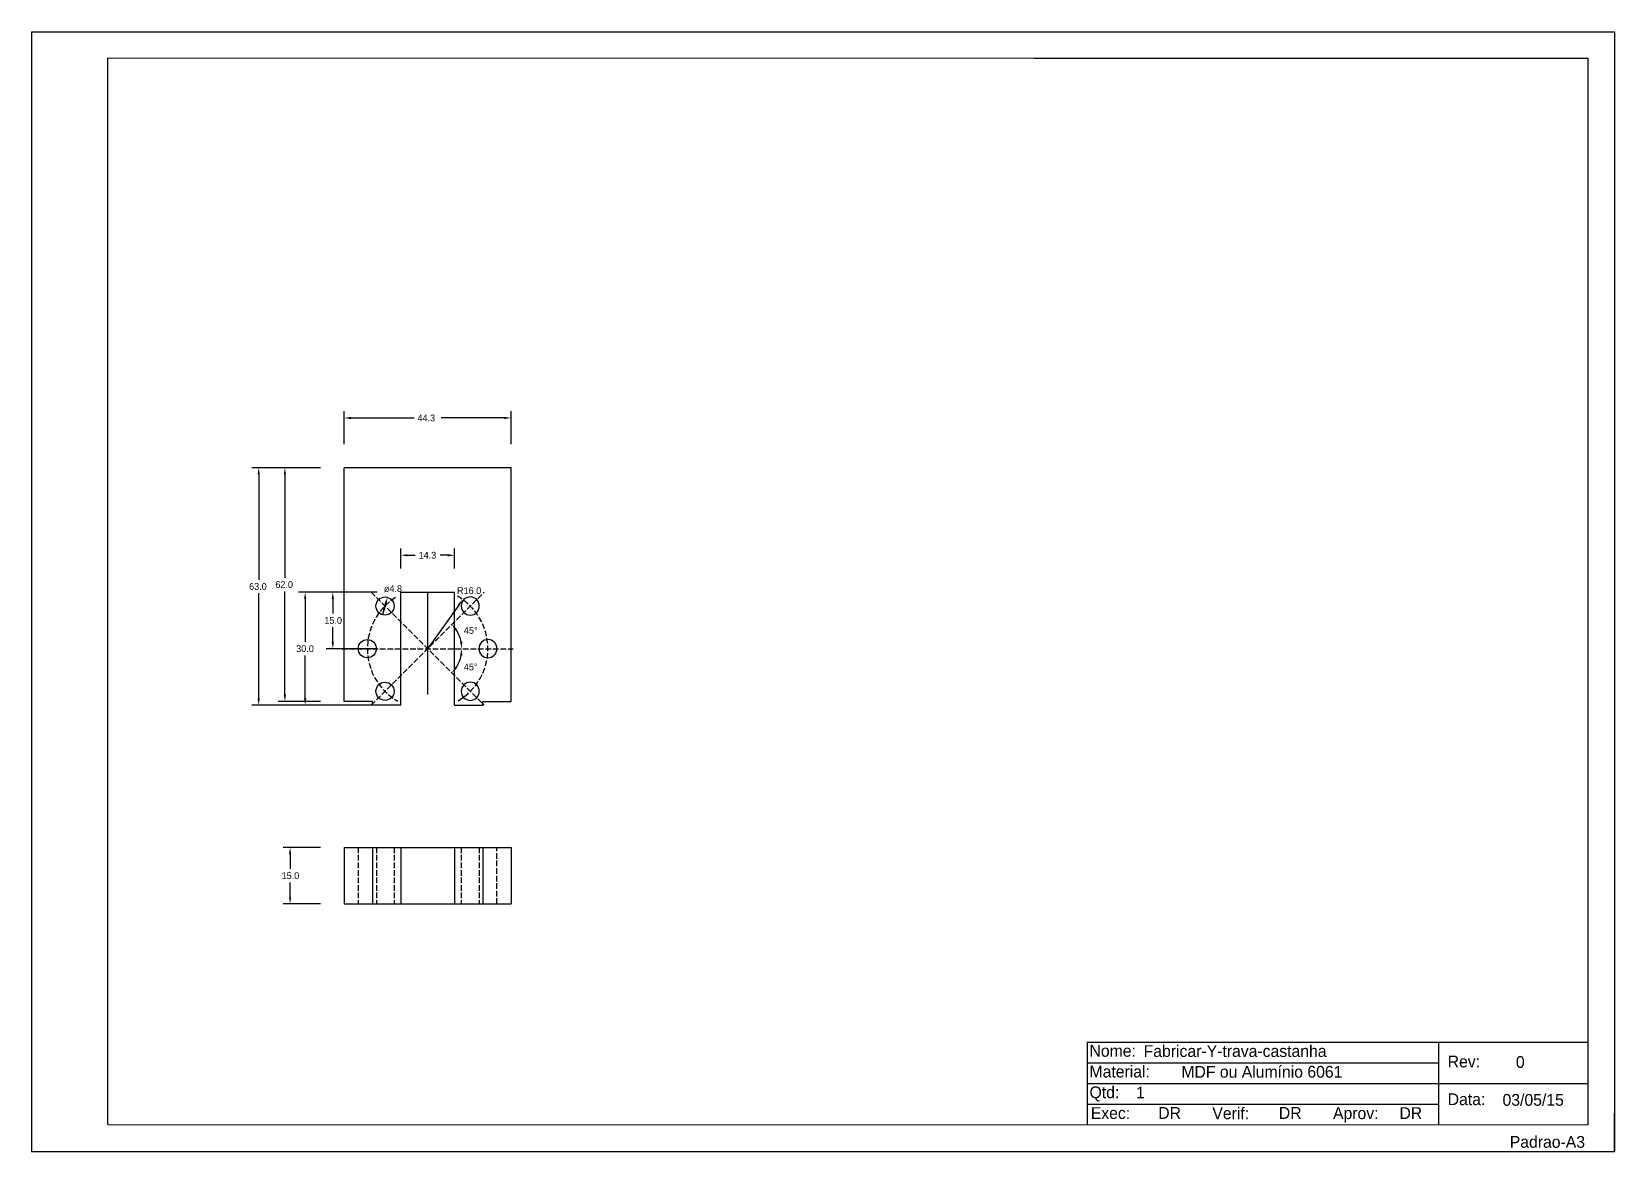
# Model space of a CAD drawing. Extents: x -83 to 337, y -118 to 179.
import ezdxf

# ---------------------------------------------------------------- set-up
doc = ezdxf.new("R2010")
doc.units = 0
for name, pattern in [('AVEVASHORTDASHED', [2, 1.5, -0.5]), ('AVEVASOLID', [2.25, 2.25]), ('AVEVASOLIDXWIDE', [2.25, 2.25])]:
    doc.linetypes.add(name, pattern=pattern)
doc.layers.get('0').update_dxf_attribs({"linetype": 'CONTINUOUS'})
doc.layers.get('DEFPOINTS').update_dxf_attribs({"linetype": 'CONTINUOUS'})
for name, color, linetype in [('-11', 7, 'CONTINUOUS'), ('-300', 7, 'CONTINUOUS'), ('COTAS', 4, 'CONTINUOUS')]:
    doc.layers.add(name, color=color, linetype=linetype)
doc.dimstyles.new('ISO-25', dxfattribs={"dimtxt": 2.5, "dimasz": 2.5, "dimexe": 0.18, "dimexo": 0.625, "dimgap": 0.09, "dimtad": 1, "dimtih": 1, "dimtoh": 1, "dimzin": 0, "dimcen": 0.09, "dimdle": 0.38, "dimazin": 3, "dimtfac": 1, "dimtofl": 0, "dimtmove": 0, "dimatfit": 3})

# ---------------------------------------------------------------- blocks, each defined once
blk = doc.blocks.new('*D1')
at = {"layer": 'COTAS', "color": 0}
for p, q in [((0, 69.25), (0, 78)), ((1.8, 76.2), (18.55, 76.2)), ((42.51, 76.2), (25.75, 76.2)), ((44.31, 69.25), (44.31, 78))]:
    blk.add_line(p, q, dxfattribs=at)
for points in [[(1.8, 76.5), (1.8, 75.9), (0, 76.2)], [(42.51, 75.9), (42.51, 76.5), (44.31, 76.2)]]:
    blk.add_solid(points, dxfattribs=at)
at = {"layer": 'DEFPOINTS', "color": 0}
for p in [(44.31, 76.2), (0, 63), (44.31, 63)]:
    blk.add_point(p, dxfattribs=at)
at = {"layer": 'COTAS', "color": 0, "linetype": 'CONTINUOUS'}
blk.add_text('44.3', height=1.8, dxfattribs=at).set_placement((19.45, 75.3))
blk = doc.blocks.new('*D2')
at = {"layer": 'COTAS', "color": 0}
for p, q in [((-6.25, 63), (-24.48, 63)), ((-22.68, 61.2), (-22.68, 33.3)), ((-22.68, 1.8), (-22.68, 29.7)), ((1.25, 0), (-24.48, 0))]:
    blk.add_line(p, q, dxfattribs=at)
for points in [[(-22.38, 61.2), (-22.98, 61.2), (-22.68, 63)], [(-22.98, 1.8), (-22.38, 1.8), (-22.68, 0)]]:
    blk.add_solid(points, dxfattribs=at)
at = {"layer": 'DEFPOINTS', "color": 0}
for p in [(-22.68, 63), (0, 63), (7.5, 0)]:
    blk.add_point(p, dxfattribs=at)
at = {"layer": 'COTAS', "color": 0, "linetype": 'CONTINUOUS'}
blk.add_text('63.0', height=1.8, dxfattribs=at).set_placement((-25.23, 30.6))
blk = doc.blocks.new('*D3')
at = {"layer": 'COTAS', "color": 0}
for p, q in [((-6.25, 63), (-17.52, 63)), ((-15.72, 61.2), (-15.72, 33.8)), ((-15.72, 2.8), (-15.72, 30.2)), ((-6.25, 1), (-17.52, 1))]:
    blk.add_line(p, q, dxfattribs=at)
for points in [[(-15.42, 61.2), (-16.02, 61.2), (-15.72, 63)], [(-16.02, 2.8), (-15.42, 2.8), (-15.72, 1)]]:
    blk.add_solid(points, dxfattribs=at)
at = {"layer": 'DEFPOINTS', "color": 0}
for p in [(0, 63), (-15.72, 1), (0, 1)]:
    blk.add_point(p, dxfattribs=at)
at = {"layer": 'COTAS', "color": 0, "linetype": 'CONTINUOUS'}
blk.add_text('62.0', height=1.8, dxfattribs=at).set_placement((-18.27, 31.1))
blk = doc.blocks.new('*D4')
at = {"layer": 'COTAS', "color": 0}
for p, q in [((8.75, 30), (-12.14, 30)), ((-10.34, 28.2), (-10.34, 16.8)), ((-10.34, 1.8), (-10.34, 13.2)), ((8.75, 0), (-12.14, 0))]:
    blk.add_line(p, q, dxfattribs=at)
for points in [[(-10.04, 28.2), (-10.64, 28.2), (-10.34, 30)], [(-10.64, 1.8), (-10.04, 1.8), (-10.34, 0)]]:
    blk.add_solid(points, dxfattribs=at)
at = {"layer": 'DEFPOINTS', "color": 0}
for p in [(-10.34, 30), (15, 30), (15, 0)]:
    blk.add_point(p, dxfattribs=at)
at = {"layer": 'COTAS', "color": 0, "linetype": 'CONTINUOUS'}
blk.add_text('30.0', height=1.8, dxfattribs=at).set_placement((-12.74, 14.1))
blk = doc.blocks.new('*D5')
at = {"layer": 'COTAS', "color": 0}
for p, q in [((15, 36.25), (15, 41.58)), ((16.8, 39.78), (18.85, 39.78)), ((27.51, 39.78), (25.45, 39.78)), ((29.31, 36.25), (29.31, 41.58))]:
    blk.add_line(p, q, dxfattribs=at)
for points in [[(16.8, 40.08), (16.8, 39.48), (15, 39.78)], [(27.51, 39.48), (27.51, 40.08), (29.31, 39.78)]]:
    blk.add_solid(points, dxfattribs=at)
at = {"layer": 'DEFPOINTS', "color": 0}
for p in [(29.31, 39.78), (15, 30), (29.31, 30)]:
    blk.add_point(p, dxfattribs=at)
at = {"layer": 'COTAS', "color": 0, "linetype": 'CONTINUOUS'}
blk.add_text('14.3', height=1.8, dxfattribs=at).set_placement((19.75, 38.88))
blk = doc.blocks.new('*D8')
at = {"layer": 'COTAS', "color": 0}
blk.add_arc((22.15, 15), 9.08, 11.3785, 33.6215, dxfattribs=at)
for points in [[(29.94, 20.22), (29.48, 19.84), (28.57, 21.42)], [(30.75, 16.76), (31.35, 16.82), (31.23, 15)]]:
    blk.add_solid(points, dxfattribs=at)
at = {"layer": 'DEFPOINTS', "color": 0}
for p in [(37.15, 30), (30.92, 17.35), (-0.51, 15), (44.82, 15), (7.15, 0)]:
    blk.add_point(p, dxfattribs=at)
at = {"layer": 'COTAS', "color": 0, "linetype": 'CONTINUOUS'}
blk.add_text('45°', height=1.8, dxfattribs=at).set_placement((31.77, 18.95))
blk = doc.blocks.new('*D9')
at = {"layer": 'COTAS', "color": 0}
blk.add_arc((22.15, 15), 9.08, 326.3785, 348.6215, dxfattribs=at)
for points in [[(31.35, 13.18), (30.75, 13.24), (31.23, 15)], [(29.48, 10.16), (29.94, 9.78), (28.57, 8.58)]]:
    blk.add_solid(points, dxfattribs=at)
at = {"layer": 'DEFPOINTS', "color": 0}
for p in [(7.15, 30), (-0.51, 15), (44.82, 15), (30.02, 10.46), (37.15, 0)]:
    blk.add_point(p, dxfattribs=at)
at = {"layer": 'COTAS', "color": 0, "linetype": 'CONTINUOUS'}
blk.add_text('45°', height=1.8, dxfattribs=at).set_placement((31.77, 9.25))
blk = doc.blocks.new('*D11')
at = {"layer": 'COTAS', "color": 0}
blk.add_line((30.39, 26.57), (22.15, 15), dxfattribs=at)
blk.add_solid([(30.63, 26.39), (30.14, 26.74), (31.43, 28.03)], dxfattribs=at)
at = {"layer": 'DEFPOINTS', "color": 0}
for p in [(31.43, 28.03), (22.15, 15)]:
    blk.add_point(p, dxfattribs=at)
at = {"layer": 'COTAS', "color": 0, "linetype": 'CONTINUOUS'}
blk.add_text('R16.0', height=1.8, dxfattribs=at).set_placement((29.96, 29.49))
blk = doc.blocks.new('*D12')
at = {"layer": 'COTAS', "color": 0}
blk.add_line((11, 26.89), (10.21, 24), dxfattribs=at)
for points in [[(10.39, 25.81), (10.97, 25.66), (10.21, 24)], [(11.29, 26.81), (10.71, 26.97), (11.47, 28.63)]]:
    blk.add_solid(points, dxfattribs=at)
at = {"layer": 'DEFPOINTS', "color": 0}
for p in [(11.47, 28.63), (10.21, 24)]:
    blk.add_point(p, dxfattribs=at)
at = {"layer": 'COTAS', "color": 0, "linetype": 'CONTINUOUS'}
blk.add_text('ø4.8', height=1.8, dxfattribs=at).set_placement((10.53, 30.03))
blk = doc.blocks.new('*D13')
at = {"layer": 'COTAS', "color": 0}
for p, q in [((8.75, 30), (-4.81, 30)), ((-3.01, 28.2), (-3.01, 24.3)), ((-3.01, 16.8), (-3.01, 20.7)), ((8.75, 15), (-4.81, 15))]:
    blk.add_line(p, q, dxfattribs=at)
for points in [[(-2.71, 28.2), (-3.31, 28.2), (-3.01, 30)], [(-3.31, 16.8), (-2.71, 16.8), (-3.01, 15)]]:
    blk.add_solid(points, dxfattribs=at)
at = {"layer": 'DEFPOINTS', "color": 0}
for p in [(15, 30), (-3.01, 15), (15, 15)]:
    blk.add_point(p, dxfattribs=at)
at = {"layer": 'COTAS', "color": 0, "linetype": 'CONTINUOUS'}
blk.add_text('15.0', height=1.8, dxfattribs=at).set_placement((-5.26, 21.6))
blk = doc.blocks.new('*D14')
at = {"layer": 'COTAS', "color": 0}
for p, q in [((-6.25, -37.72), (-16.15, -37.72)), ((-14.35, -39.52), (-14.35, -43.42)), ((-14.35, -50.92), (-14.35, -47.02)), ((-6.25, -52.72), (-16.15, -52.72))]:
    blk.add_line(p, q, dxfattribs=at)
for points in [[(-14.05, -39.52), (-14.65, -39.52), (-14.35, -37.72)], [(-14.65, -50.92), (-14.05, -50.92), (-14.35, -52.72)]]:
    blk.add_solid(points, dxfattribs=at)
at = {"layer": 'DEFPOINTS', "color": 0}
for p in [(0, -37.72), (-14.35, -52.72), (0, -52.72)]:
    blk.add_point(p, dxfattribs=at)
at = {"layer": 'COTAS', "color": 0, "linetype": 'CONTINUOUS'}
blk.add_text('15.0', height=1.8, dxfattribs=at).set_placement((-16.6, -46.12))

msp = doc.modelspace()

# ---------------------------------------------------------------- linework, layer by layer
at = {"layer": '-11', "color": 253, "linetype": 'AVEVASOLID'}
msp.add_line((183.07, 171.66), (330.07, 171.66), dxfattribs=at)
at = {"layer": '-300', "color": 92, "linetype": 'AVEVASOLID'}
for p, q in [((-82.93, 178.66), (-82.93, -118.34)), ((-82.93, 178.66), (337.07, 178.66)), ((-82.93, 178.66), (337.07, 178.66)), ((-82.93, 178.66), (-82.93, -118.34)), ((337.07, 178.66), (337.07, -118.34)), ((337.07, 178.66), (337.07, -118.34)), ((197.19, -89.34), (197.19, -111.34)), ((197.19, -89.34), (197.19, -111.34)), ((290.52, -111.34), (290.52, -89.34)), ((290.52, -111.34), (290.52, -89.34)), ((197.19, -94.84), (290.52, -94.84)), ((197.19, -94.84), (290.52, -94.84)), ((197.19, -100.34), (290.52, -100.34)), ((197.19, -100.34), (290.52, -100.34)), ((290.52, -100.34), (322.11, -100.34)), ((290.52, -100.34), (330.07, -100.34)), ((197.19, -105.84), (290.52, -105.84)), ((197.19, -105.84), (290.52, -105.84)), ((-82.93, -118.34), (337.07, -118.34)), ((-82.93, -118.34), (337.07, -118.34))]:
    msp.add_line(p, q, dxfattribs=at)
at = {"layer": '-300', "color": 92, "linetype": 'AVEVASOLIDXWIDE'}
for p, q in [((-62.74, -111.24), (-62.74, 171.76)), ((-62.74, 171.76), (330.07, 171.66)), ((330.07, 171.66), (330.07, -111.34)), ((197.19, -89.34), (293.79, -89.34)), ((197.19, -89.34), (330.07, -89.34)), ((197.19, -89.34), (293.79, -89.34)), ((197.19, -89.34), (330.07, -89.34)), ((197.19, -89.34), (330.07, -89.34)), ((197.19, -89.34), (290.52, -89.34)), ((197.19, -89.34), (290.52, -89.34)), ((337.07, -118.34), (337.07, -108.34)), ((337.07, -118.34), (337.07, -108.34)), ((-62.74, -111.24), (330.07, -111.34)), ((327.07, -118.34), (337.07, -118.34)), ((327.07, -118.34), (337.07, -118.34))]:
    msp.add_line(p, q, dxfattribs=at)
for p, q in [((0, 1), (0, 63)), ((44.31, 63), (0, 63)), ((44.31, 1), (44.31, 63)), ((15, 30), (29.31, 30)), ((15, 0), (15, 30)), ((29.31, 0), (29.31, 30)), ((7.5, 1), (0, 1)), ((7.5, 0), (7.5, 1)), ((15, 0), (7.5, 0)), ((29.31, 0), (36.81, 0)), ((36.81, 1), (44.31, 1)), ((36.81, 0), (36.81, 1)), ((0, -37.72), (44.31, -37.72)), ((0, -37.72), (0, -52.72)), ((7.5, -37.72), (7.5, -52.72)), ((15, -37.72), (15, -52.72)), ((29.31, -37.72), (29.31, -52.72)), ((36.81, -37.72), (36.81, -52.72)), ((44.31, -37.72), (44.31, -52.72)), ((0, -52.72), (44.31, -52.72))]:
    msp.add_line(p, q)
at = {"linetype": 'AVEVASHORTDASHED'}
for p, q in [((3.75, -37.72), (3.75, -52.72)), ((8.55, -37.72), (8.55, -52.72)), ((13.24, -37.72), (13.24, -52.72)), ((31.07, -37.72), (31.07, -52.72)), ((35.87, -37.72), (35.87, -52.72)), ((40.55, -52.72), (40.55, -37.72))]:
    msp.add_line(p, q, dxfattribs=at)
for centre in [(10.84, 26.31), (6.15, 15), (10.84, 3.69)]:
    msp.add_circle(centre, 2.4)
at = {"extrusion": (-1.17499e-15, -3.64431e-14, -1)}
msp.add_circle((-33.47, 26.31), 2.4, dxfattribs=at)
at = {"extrusion": (-5.91175e-16, -3.63346e-14, -1)}
msp.add_circle((-38.15, 15), 2.4, dxfattribs=at)
at = {"extrusion": (3.08851e-14, -2.82174e-14, -1)}
msp.add_circle((-33.47, 3.69), 2.4, dxfattribs=at)
at = {"layer": 'COTAS', "linetype": 'AVEVASHORTDASHED'}
for p, q in [((7.15, 0), (37.15, 30)), ((7.15, 0), (37.15, 30)), ((7.15, 30), (37.15, 0)), ((-0.51, 15), (44.82, 15))]:
    msp.add_line(p, q, dxfattribs=at)
at = {"layer": 'COTAS'}
msp.add_line((22.15, 30), (22.15, 2.86), dxfattribs=at)
msp.add_circle((22.15, 15), 0, dxfattribs=at)
msp.add_circle((22.15, 15), 0, dxfattribs=at)
at = {"layer": 'COTAS', "linetype": 'AVEVASHORTDASHED'}
for start, end in [(122.1898, 240.3354), (300.3163, 60.5165)]:
    msp.add_arc((22.15, 15), 16, start, end, dxfattribs=at)

# ---------------------------------------------------------------- texts
at = {"layer": '-300', "color": 92, "linetype": 'CONTINUOUS'}
for s, p in [('Nome:', (197.8, -93.24)), ('Material:', (197.8, -98.74)), ('Rev:', (292.85, -96.08)), ('Qtd:', (197.8, -104.24)), ('Data:', (292.85, -106.08)), ('Exec:', (198.14, -109.75)), ('Verif:', (230.4, -109.81)), ('Aprov:', (262.42, -109.78))]:
    msp.add_text(s, height=3.125, dxfattribs=at).set_placement(p)
at = {"layer": '-300', "color": 7, "linetype": 'CONTINUOUS'}
for s, height, p in [('Fabricar-Y-trava-castanha', 3.125, (212.17, -93.3)), ('MDF ou Alumínio 6061', 3.125, (222.17, -98.8)), ('0', 3.13, (310.95, -96.21)), ('1', 3.12, (210.17, -104.3)), ('03/05/15', 3.125, (307.4, -106.25)), ('DR', 3.125, (216.04, -109.72)), ('DR', 3.125, (248.04, -109.72)), ('DR', 3.125, (280.04, -109.75)), ('Padrao-A3', 3.125, (309.32, -117.39))]:
    msp.add_text(s, height=height, dxfattribs=at).set_placement(p)

# ---------------------------------------------------------------- dimensions: what is measured, and where the dimension line sits
at = {"layer": 'COTAS'}
for base, p1, p2, picture, middle in [((44.31, 76.2), (0, 63), (44.31, 63), '*D1', (22.15, 76.2)), ((29.31, 39.78), (15, 30), (29.31, 30), '*D5', (22.15, 39.78))]:
    dim = msp.add_linear_dim(base=base, p1=p1, p2=p2, dimstyle='ISO-25', override={"dimscale": 10, "dimtxt": 0.18, "dimasz": 0.18, "dimexe": 0.18, "dimgap": 0.09, "dimtad": 0, "dimdec": 1, "dimcen": 0.09, "dimdle": 0.38, "dimtmove": 2}, dxfattribs=at)
    dim.commit()
    dim.dimension.update_dxf_attribs({"geometry": picture, "text_midpoint": middle})
for base, p1, p2, picture, middle in [((-22.68, 63), (7.5, 0), (0, 63), '*D2', (-22.68, 31.5)), ((-15.72, 1), (0, 63), (0, 1), '*D3', (-15.72, 32)), ((-10.34, 30), (15, 0), (15, 30), '*D4', (-10.34, 15)), ((-3.01, 15), (15, 30), (15, 15), '*D13', (-3.01, 22.5)), ((-14.35, -52.72), (0, -37.72), (0, -52.72), '*D14', (-14.35, -45.22))]:
    dim = msp.add_linear_dim(base=base, p1=p1, p2=p2, angle=90, dimstyle='ISO-25', override={"dimscale": 10, "dimtxt": 0.18, "dimasz": 0.18, "dimexe": 0.18, "dimgap": 0.09, "dimtad": 0, "dimdec": 1, "dimcen": 0.09, "dimdle": 0.38, "dimtmove": 2}, dxfattribs=at)
    dim.commit()
    dim.dimension.update_dxf_attribs({"geometry": picture, "text_midpoint": middle})
for base, line2, picture, middle in [((30.92, 17.35), ((7.15, 0), (37.15, 30)), '*D8', (33.87, 19.85)), ((30.02, 10.46), ((7.15, 30), (37.15, 0)), '*D9', (33.87, 10.15))]:
    dim = msp.add_angular_dim_2l(base=base, line1=((-0.51, 15), (44.82, 15)), line2=line2, dimstyle='ISO-25', override={"dimscale": 10, "dimtxt": 0.18, "dimasz": 0.18, "dimexe": 0.18, "dimgap": 0.09, "dimtad": 0, "dimdec": 1, "dimcen": 0.09, "dimdle": 0.38, "dimtmove": 2}, dxfattribs=at)
    dim.commit()
    dim.dimension.update_dxf_attribs({"geometry": picture, "text_midpoint": middle})
dim = msp.add_diameter_dim_2p(p1=(10.21, 24), p2=(11.47, 28.63), dimstyle='ISO-25', override={"dimscale": 10, "dimtxt": 0.18, "dimasz": 0.18, "dimexe": 0.18, "dimgap": 0.09, "dimtad": 0, "dimdec": 1, "dimcen": 0.09, "dimdle": 0.38, "dimtmove": 2}, dxfattribs=at)
dim.commit()
dim.dimension.update_dxf_attribs({"geometry": '*D12', "text_midpoint": (13.23, 30.93), "dimtype": 163})
dim = msp.add_radius_dim(center=(22.15, 15), mpoint=(31.43, 28.03), dimstyle='ISO-25', override={"dimscale": 10, "dimtxt": 0.18, "dimasz": 0.18, "dimexe": 0.18, "dimgap": 0.09, "dimtad": 0, "dimdec": 1, "dimcen": 0.09, "dimdle": 0.38, "dimtmove": 2}, dxfattribs=at)
dim.commit()
dim.dimension.update_dxf_attribs({"geometry": '*D11', "text_midpoint": (33.11, 30.39), "dimtype": 164})

doc.saveas('drawing.dxf')
